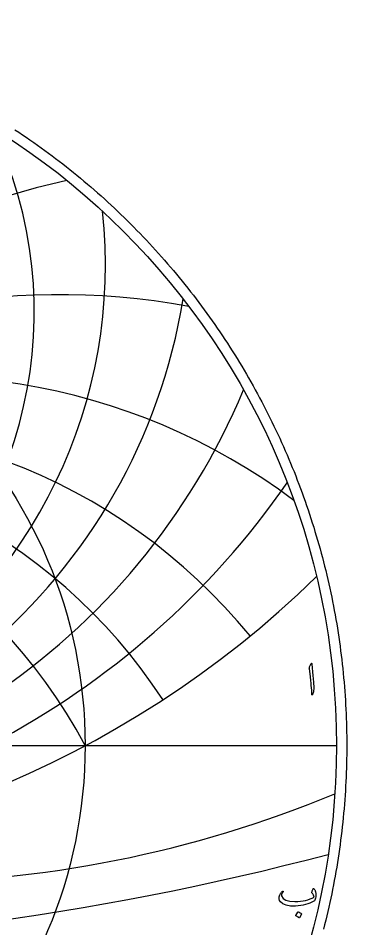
# Model space of a CAD drawing. Header units: millimetres. Extents: x -62 to 62, y -62 to 63.
# Drawn here: x 34.2 to 61.6, y -15.3 to 60.8 of the extents above; entities that cross this region are included whole.
import ezdxf

# ---------------------------------------------------------------- set-up
doc = ezdxf.new("R2010")
doc.units = ezdxf.units.MM
for name, color, linetype in [('CUT_OUTER', 1, 'Continuous'), ('ENGRAVE', 7, 'Continuous'), ('ENGRAVE_FINE', 8, 'Continuous'), ('TEXT', 5, 'Continuous')]:
    doc.layers.add(name, color=color, linetype=linetype)

msp = doc.modelspace()

# ---------------------------------------------------------------- linework, layer by layer
at = {"layer": 'CUT_OUTER'}
msp.add_lwpolyline([(33.9151, 51.438), (34.2301, 51.2289), (34.5438, 51.0179), (34.8562, 50.805), (35.1672, 50.5902), (35.477, 50.3734), (35.7854, 50.1548), (36.0925, 49.9343), (36.3982, 49.7119), (36.7025, 49.4876), (37.0055, 49.2615), (37.307, 49.0335), (37.6072, 48.8037), (37.906, 48.572), (38.2033, 48.3385), (38.4992, 48.1032), (38.7936, 47.866), (39.0866, 47.6271), (39.3781, 47.3864), (39.6681, 47.1439), (39.9566, 46.8996), (40.2436, 46.6535), (40.5291, 46.4057), (40.8131, 46.1562), (41.0955, 45.9049), (41.3764, 45.6519), (41.6558, 45.3971), (41.9335, 45.1407), (42.2097, 44.8825), (42.4843, 44.6227), (42.7573, 44.3612), (43.0287, 44.098), (43.2985, 43.8331), (43.5666, 43.5666), (43.8331, 43.2985), (44.098, 43.0287), (44.3612, 42.7573), (44.6227, 42.4843), (44.8825, 42.2097), (45.1407, 41.9335), (45.3971, 41.6558), (45.6519, 41.3764), (45.9049, 41.0955), (46.1562, 40.8131), (46.4057, 40.5291), (46.6535, 40.2436), (46.8996, 39.9566), (47.1439, 39.6681), (47.3864, 39.3781), (47.6271, 39.0866), (47.866, 38.7936), (48.1032, 38.4992), (48.3385, 38.2033), (48.572, 37.906), (48.8037, 37.6072), (49.0335, 37.307), (49.2615, 37.0055), (49.4876, 36.7025), (49.7119, 36.3982), (49.9343, 36.0925), (50.1548, 35.7854), (50.3734, 35.477), (50.5902, 35.1672), (50.805, 34.8562), (51.0179, 34.5438), (51.2289, 34.2301), (51.438, 33.9151), (51.6451, 33.5988), (51.8503, 33.2813), (52.0535, 32.9625), (52.2548, 32.6425), (52.4541, 32.3213), (52.6515, 31.9988), (52.8468, 31.6752), (53.0402, 31.3503), (53.2315, 31.0243), (53.4209, 30.6971), (53.6082, 30.3687), (53.7936, 30.0392), (53.9769, 29.7085), (54.1581, 29.3768), (54.3374, 29.0439), (54.5146, 28.71), (54.6897, 28.3749), (54.8628, 28.0388), (55.0338, 27.7017), (55.2027, 27.3635), (55.3696, 27.0242), (55.5344, 26.684), (55.697, 26.3427), (55.8576, 26.0005), (56.0161, 25.6573), (56.1725, 25.3131), (56.3267, 24.9679), (56.4789, 24.6218), (56.6289, 24.2748), (56.7768, 23.9269), (56.9225, 23.5781), (57.0661, 23.2284), (57.2076, 22.8778), (57.3469, 22.5263), (57.484, 22.174), (57.619, 21.8209), (57.7518, 21.4669), (57.8824, 21.1122), (58.0109, 20.7566), (58.1372, 20.4003), (58.2612, 20.0432), (58.3831, 19.6853), (58.5028, 19.3267), (58.6203, 18.9674), (58.7356, 18.6073), (58.8486, 18.2466), (58.9595, 17.8852), (59.0681, 17.5231), (59.1745, 17.1603), (59.2787, 16.7969), (59.3807, 16.4328), (59.4804, 16.0682), (59.5778, 15.7029), (59.6731, 15.3371), (59.7661, 14.9706), (59.8568, 14.6036), (59.9453, 14.2361), (60.0315, 13.868), (60.1154, 13.4994), (60.1971, 13.1303), (60.2766, 12.7606), (60.3537, 12.3906), (60.4286, 12.02), (60.5012, 11.649), (60.5716, 11.2775), (60.6396, 10.9057), (60.7054, 10.5334), (60.7689, 10.1607), (60.8301, 9.7876), (60.889, 9.4142), (60.9456, 9.0404), (61, 8.6663), (61.052, 8.2919), (61.1017, 7.9171), (61.1491, 7.542), (61.1943, 7.1667), (61.2371, 6.7911), (61.2776, 6.4152), (61.3158, 6.0391), (61.3517, 5.6627), (61.3853, 5.2862), (61.4166, 4.9094), (61.4456, 4.5325), (61.4722, 4.1554), (61.4966, 3.7781), (61.5186, 3.4007), (61.5383, 3.0232), (61.5557, 2.6455), (61.5708, 2.2678), (61.5835, 1.89), (61.5939, 1.512), (61.6021, 1.1341), (61.6079, 0.7561), (61.6113, 0.378), (61.6125, 0), (61.6113, -0.378), (61.6079, -0.7561), (61.6021, -1.1341), (61.5939, -1.512), (61.5835, -1.89), (61.5708, -2.2678), (61.5557, -2.6455), (61.5383, -3.0232), (61.5186, -3.4007), (61.4966, -3.7781), (61.4722, -4.1554), (61.4456, -4.5325), (61.4166, -4.9094), (61.3853, -5.2862), (61.3517, -5.6627), (61.3158, -6.0391), (61.2776, -6.4152), (61.2371, -6.7911), (61.1943, -7.1667), (61.1491, -7.542), (61.1017, -7.9171), (61.052, -8.2919), (61, -8.6663), (60.9456, -9.0404), (60.889, -9.4142), (60.8301, -9.7876), (60.7689, -10.1607), (60.7054, -10.5334), (60.6396, -10.9057), (60.5716, -11.2775), (60.5012, -11.649), (60.4286, -12.02), (60.3537, -12.3906), (60.2766, -12.7606), (60.1971, -13.1303), (60.1154, -13.4994), (60.0315, -13.868), (59.9453, -14.2361), (59.8568, -14.6036), (59.7661, -14.9706), (59.6731, -15.3371)], dxfattribs=at)
at = {"layer": 'ENGRAVE'}
msp.add_lwpolyline([(-60.75, 0), (60.75, 0)], dxfattribs=at)
for radius in [60.75, 39.7663]:
    msp.add_circle((0, 0), radius, dxfattribs=at)
for centre, radius, start, end in [((0, 36.2172), 35.5231, 154.271854, 25.728146), ((0, 40.0722), 41.4608, 173.680024, 6.319976), ((0, 45.1022), 48.5813, 189.241771, 350.758229), ((0, 51.8341), 57.4229, 202.661733, 337.338267), ((0, -21.1441), 45.0381, 28, 152), ((0, -21.1441), 45.0381, 28, 152), ((0, 61.17), 68.8998, 214.698452, 325.301548), ((0, 74.7895), 84.7044, 225.764248, 314.235752), ((23.1633, 86.4467), 97.9333, 270.114628, 292.483898)]:
    msp.add_arc(centre, radius, start, end, dxfattribs=at)
at = {"layer": 'ENGRAVE_FINE'}
for centre, radius, start, end in [((53.6744, -21.1441), 70.0669, 102.723218, 169.629454), ((53.6744, -21.1441), 70.0669, 102.723218, 169.629454), ((37.7915, -21.1441), 58.7931, 79.577503, 166.736725), ((37.7915, -21.1441), 58.7931, 79.577503, 166.736725), ((26.0028, -21.1441), 52.0056, 53.139984, 163.617133), ((26.0028, -21.1441), 52.0056, 53.139984, 163.617133), ((16.3925, -21.1441), 47.9286, 39.199319, 160.194061), ((16.3925, -21.1441), 47.9286, 39.199319, 160.194061), ((7.9414, -21.1441), 45.7329, 33.097322, 156.367046), ((7.9414, -21.1441), 45.7329, 33.097322, 156.367046), ((0, 218.8256), 235.7054, 255.236477, 284.763523)]:
    msp.add_arc(centre, radius, start, end, dxfattribs=at)
at = {"layer": 'TEXT'}
for points in [[(58.5996, 6.785), (58.6363, 6.8559), (58.6657, 6.8808), (58.688, 6.8598), (58.7031, 6.7927), (58.7912, 5.8538), (58.8437, 5.2775), (58.8554, 4.8172), (58.8265, 4.4727), (58.7568, 4.2442), (58.7441, 4.2256), (58.7328, 4.2155), (58.723, 4.2141), (58.7146, 4.2213), (58.7079, 4.2325), (58.7031, 4.2471), (58.7002, 4.2651), (58.6993, 4.2864), (58.6993, 4.4524), (58.6916, 4.6284), (58.6763, 4.8145), (58.6533, 5.0107), (58.6483, 5.062), (58.6332, 5.2004), (58.608, 5.426), (58.5728, 5.7388), (58.4885, 6.4325), (58.4866, 6.4693), (58.4885, 6.5034), (58.4942, 6.5345), (58.5038, 6.5628)], [(58.872, -11.965), (58.8978, -11.9973), (58.9214, -12.033), (58.9428, -12.0721), (58.9621, -12.1145), (58.9792, -12.16), (58.9942, -12.2084), (59.007, -12.2596), (59.0177, -12.3137), (59.0316, -12.4225), (59.0349, -12.5303), (59.0277, -12.6371), (59.01, -12.743), (58.9832, -12.8373), (58.9487, -12.9135), (58.9065, -12.9715), (58.8567, -13.0112), (58.6986, -13.0948), (58.531, -13.1693), (58.3537, -13.2347), (58.1669, -13.291), (57.9705, -13.3377), (57.7645, -13.3743), (57.549, -13.4009), (57.3238, -13.4174), (56.9018, -13.4131), (56.5554, -13.3542), (56.2848, -13.2407), (56.0898, -13.0725), (56.0098, -12.941), (55.9729, -12.7995), (55.9792, -12.6479), (56.0285, -12.4862), (56.0452, -12.4513), (56.0644, -12.4158), (56.0863, -12.3795), (56.1109, -12.3425), (56.1381, -12.3048), (56.1679, -12.2663), (56.2004, -12.2272), (56.2354, -12.1873), (56.2472, -12.176), (56.2594, -12.1691), (56.2721, -12.1664), (56.2853, -12.1681), (56.2941, -12.1715), (56.3016, -12.1777), (56.3075, -12.1868), (56.3121, -12.1988), (56.3142, -12.21), (56.313, -12.2208), (56.3085, -12.2311), (56.3006, -12.2409), (56.2678, -12.28), (56.2383, -12.3205), (56.2122, -12.3624), (56.1895, -12.4057), (56.1739, -12.4472), (56.1655, -12.4872), (56.1643, -12.5257), (56.1703, -12.5628), (56.2901, -12.7796), (56.5152, -12.9317), (56.8457, -13.0191), (57.2817, -13.0419), (57.5213, -13.0327), (57.7497, -13.0127), (57.9668, -12.9819), (58.1727, -12.9403), (58.3675, -12.888), (58.5516, -12.8249), (58.7249, -12.751), (58.8874, -12.6663), (58.8716, -12.5873), (58.8356, -12.4996), (58.7796, -12.4033), (58.7034, -12.2984), (58.701, -12.2884), (58.7015, -12.2697), (58.7049, -12.2424), (58.7111, -12.2064), (58.7128, -12.2028), (58.714, -12.1997), (58.7147, -12.1971), (58.7149, -12.1949), (58.7274, -12.1461), (58.7456, -12.0915), (58.7695, -12.0311), (58.7992, -11.965), (58.8124, -11.9449), (58.8289, -11.9382), (58.8488, -11.9449), (58.872, -11.965)], [(57.5346, -13.9156), (57.5394, -13.9108), (57.5461, -13.908), (57.5547, -13.907), (57.5652, -13.908), (57.6397, -13.9381), (57.7099, -13.975), (57.7758, -14.0186), (57.8373, -14.0689), (57.8433, -14.0766), (57.846, -14.0842), (57.8452, -14.0919), (57.8412, -14.0996), (57.661, -14.3908), (57.6543, -14.3978), (57.6457, -14.3995), (57.6352, -14.3959), (57.6227, -14.387), (57.6119, -14.3793), (57.5949, -14.3678), (57.5717, -14.3525), (57.5422, -14.3333), (57.5061, -14.3104), (57.4627, -14.2835), (57.4122, -14.2529), (57.3545, -14.2184), (57.3468, -14.2126), (57.343, -14.2069), (57.343, -14.2011), (57.3468, -14.1954)]]:
    msp.add_lwpolyline(points, close=True, dxfattribs=at)

doc.saveas('drawing.dxf')
